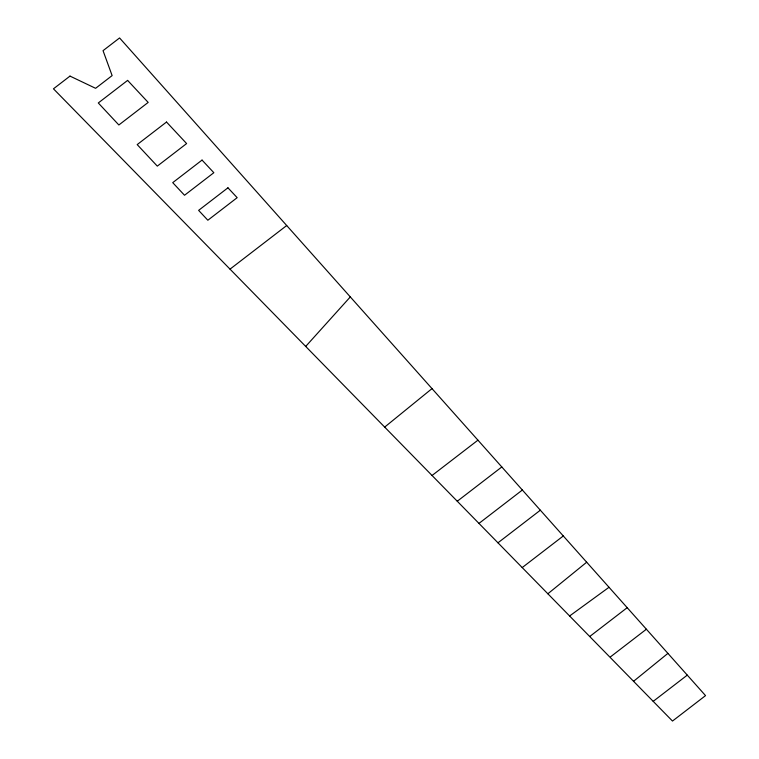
<?xml version="1.0" encoding="UTF-8"?>
<svg xmlns="http://www.w3.org/2000/svg" width="759" height="759" viewBox="0 0 759 759"><rect width="100%" height="100%" fill="white"/><g stroke="black" fill="none" stroke-linecap="round" stroke-linejoin="round"><path stroke-width="1.14" d="M305.697 346.427L350.307 296.921M384.671 427.099L432.004 388.617M547.865 593.775L586.679 562.22M633.566 681.297L667.901 653.385M230.024 269.141L286.703 225.527M432.051 475.485L477.933 440.173M457.269 501.234L501.803 466.965M478.976 523.406L522.353 490.029M497.97 542.808L540.342 510.209M522.211 567.571L563.292 535.968M589.715 636.516L627.19 607.684M610.625 656.744L646.383 629.23M653.195 701.354L687.274 675.13M569.611 615.976L609.012 587.286M69.989 76.099L53.462 88.812L672.483 721.05L705.538 695.614L119.571 37.95L103.044 50.663L112.123 75.596L95.606 88.31L69.989 76.099M127.616 80.397L98.29 102.958L118.859 124.979L148.176 102.418L127.616 80.397M166.515 122.038L137.189 144.599L157.303 166.126L186.619 143.565L166.515 122.038M202.046 160.083L172.729 182.644L184.522 195.262L213.839 172.701L202.046 160.083M227.947 187.805L198.621 210.366L207.843 220.233L237.169 197.672L227.947 187.805"/></g></svg>
